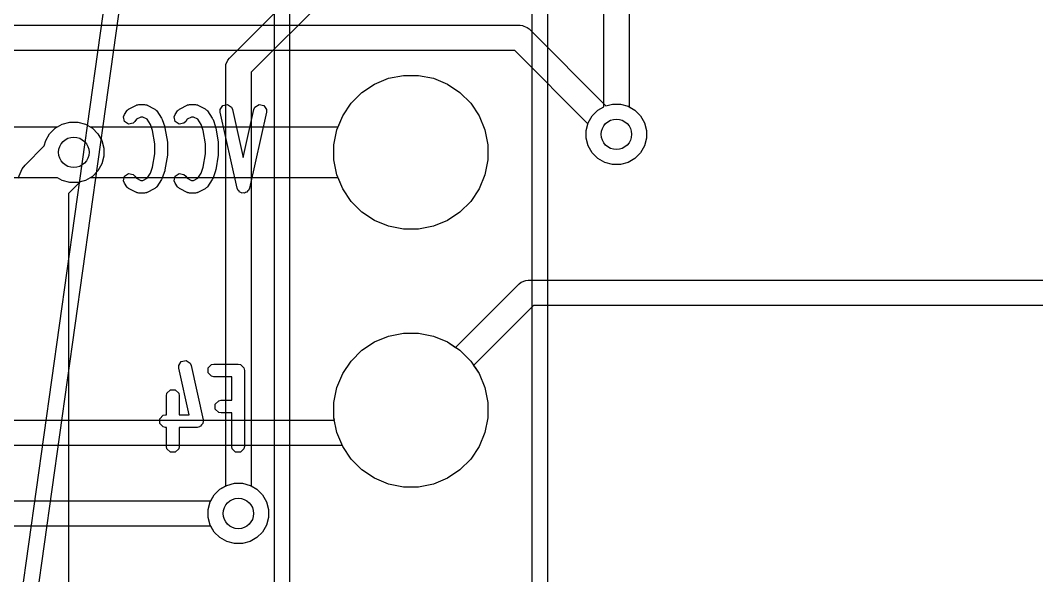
# Model space of a CAD drawing. Header units: millimetres. Extents: x 14 to 286, y -133 to -45.
# Drawn here: x 138.67 to 148.69, y -71.6 to -66.13 of the extents above; entities that cross this region are included whole.
import ezdxf

# ---------------------------------------------------------------- set-up
doc = ezdxf.new("R2010")
doc.units = ezdxf.units.MM
for name, color, linetype, true_color in [('B.Cu', 153, 'CONTINUOUS', 0x4d7fc4), ('B.Mask', 4, 'CONTINUOUS', 0x02ffee), ('B.Silkscreen', 31, 'CONTINUOUS', 0xe8b2a7), ('F.Cu', 13, 'CONTINUOUS', 0xc83434), ('F.Mask', 201, 'CONTINUOUS', 0xd864ff), ('User.Drawings', 9, 'CONTINUOUS', 0xc2c2c2)]:
    doc.layers.add(name, color=color, linetype=linetype, true_color=true_color)

msp = doc.modelspace()

# ---------------------------------------------------------------- linework, layer by layer
at = {"layer": 'B.Cu', "linetype": 'CONTINUOUS'}
for p, q in [((144.4196, -66.981522), (144.4196, -62.0598)), ((144.6696, -62.111576), (144.6696, -66.981522)), ((140.731412, -66.501812), (141.902467, -65.330756)), ((142.079243, -65.507532), (140.9448, -66.641976)), ((140.6948, -66.5902), (140.697202, -66.565814)), ((140.6948, -70.717422), (140.6948, -66.5902)), ((140.697202, -66.565814), (140.715866, -66.520754)), ((140.715866, -66.520754), (140.715871, -66.520748)), ((140.715871, -66.520748), (140.731412, -66.501812)), ((140.9448, -66.641976), (140.9448, -70.717422)), ((142.298803, -66.700811), (142.445311, -66.671669)), ((142.445311, -66.671669), (142.594689, -66.671669)), ((142.594689, -66.671669), (142.741197, -66.700811)), ((142.036592, -66.840966), (142.160796, -66.757976)), ((142.160796, -66.757976), (142.298803, -66.700811)), ((142.741197, -66.700811), (142.879204, -66.757976)), ((142.879204, -66.757976), (143.003408, -66.840966)), ((141.930966, -66.946592), (142.036592, -66.840966)), ((143.003408, -66.840966), (143.109034, -66.946592)), ((141.847976, -67.070796), (141.930966, -66.946592)), ((143.109034, -66.946592), (143.192024, -67.070796)), ((144.361972, -67.014794), (144.4196, -66.981522)), ((144.6696, -66.981522), (144.727228, -67.014794)), ((141.790811, -67.208803), (141.847976, -67.070796)), ((143.192024, -67.070796), (143.249189, -67.208803)), ((144.267436, -67.137995), (144.306594, -67.070172)), ((144.306594, -67.070172), (144.361972, -67.014794)), ((144.727228, -67.014794), (144.782606, -67.070172)), ((144.782606, -67.070172), (144.821764, -67.137995)), ((138.960294, -67.247372), (139.015672, -67.191994)), ((139.015672, -67.191994), (139.083495, -67.152836)), ((139.083495, -67.152836), (139.159142, -67.132567)), ((139.159142, -67.132567), (139.237458, -67.132567)), ((139.237458, -67.132567), (139.313105, -67.152836)), ((139.313105, -67.152836), (139.380928, -67.191994)), ((139.380928, -67.191994), (139.436306, -67.247372)), ((144.247167, -67.213642), (144.267436, -67.137995)), ((144.821764, -67.137995), (144.842033, -67.213642)), ((138.921136, -67.315195), (138.960294, -67.247372)), ((139.436306, -67.247372), (139.475464, -67.315195)), ((141.761669, -67.355311), (141.790811, -67.208803)), ((143.249189, -67.208803), (143.278331, -67.355311)), ((144.247167, -67.291958), (144.247167, -67.213642)), ((144.267436, -67.367605), (144.247167, -67.291958)), ((144.842033, -67.291958), (144.821764, -67.367605)), ((144.842033, -67.213642), (144.842033, -67.291958)), ((138.719223, -67.555523), (138.907075, -67.36767)), ((138.907075, -67.36767), (138.921136, -67.315195)), ((139.475464, -67.315195), (139.495733, -67.390842)), ((139.495733, -67.390842), (139.495733, -67.469158)), ((141.761669, -67.504689), (141.761669, -67.355311)), ((143.278331, -67.355311), (143.278331, -67.504689)), ((144.306594, -67.435428), (144.267436, -67.367605)), ((144.821764, -67.367605), (144.782606, -67.435428)), ((139.495733, -67.469158), (139.475464, -67.544805)), ((144.361972, -67.490806), (144.306594, -67.435428)), ((144.429795, -67.529964), (144.361972, -67.490806)), ((144.727228, -67.490806), (144.659405, -67.529964)), ((144.782606, -67.435428), (144.727228, -67.490806)), ((138.650804, -67.683527), (138.688133, -67.593407)), ((138.688133, -67.593407), (138.688137, -67.593402)), ((138.688137, -67.593402), (138.719223, -67.555523)), ((139.475464, -67.544805), (139.436306, -67.612628)), ((141.790811, -67.651197), (141.761669, -67.504689)), ((143.278331, -67.504689), (143.249189, -67.651197)), ((144.505442, -67.550233), (144.429795, -67.529964)), ((144.583758, -67.550233), (144.505442, -67.550233)), ((144.659405, -67.529964), (144.583758, -67.550233)), ((139.380928, -67.668006), (139.313105, -67.707164)), ((139.436306, -67.612628), (139.380928, -67.668006)), ((141.847976, -67.789204), (141.790811, -67.651197)), ((143.249189, -67.651197), (143.192024, -67.789204)), ((139.260629, -67.721224), (139.146, -67.835854)), ((139.313105, -67.707164), (139.260629, -67.721224)), ((141.930966, -67.913408), (141.847976, -67.789204)), ((143.192024, -67.789204), (143.109034, -67.913408)), ((139.146, -67.835854), (139.146, -87.1818)), ((142.036592, -68.019034), (141.930966, -67.913408)), ((143.109034, -67.913408), (143.003408, -68.019034)), ((142.160796, -68.102024), (142.036592, -68.019034)), ((143.003408, -68.019034), (142.879204, -68.102024)), ((142.298803, -68.159189), (142.160796, -68.102024)), ((142.445311, -68.188331), (142.298803, -68.159189)), ((142.594689, -68.188331), (142.445311, -68.188331)), ((142.741197, -68.159189), (142.594689, -68.188331)), ((142.879204, -68.102024), (142.741197, -68.159189)), ((142.036592, -69.380966), (142.160796, -69.297976)), ((142.160796, -69.297976), (142.298803, -69.240811)), ((142.298803, -69.240811), (142.445311, -69.211669)), ((142.445311, -69.211669), (142.594689, -69.211669)), ((142.594689, -69.211669), (142.741197, -69.240811)), ((142.741197, -69.240811), (142.879204, -69.297976)), ((142.879204, -69.297976), (143.003408, -69.380966)), ((141.930966, -69.486592), (142.036592, -69.380966)), ((143.003408, -69.380966), (143.109034, -69.486592)), ((141.847976, -69.610796), (141.930966, -69.486592)), ((143.109034, -69.486592), (143.192024, -69.610796)), ((141.790811, -69.748803), (141.847976, -69.610796)), ((143.192024, -69.610796), (143.249189, -69.748803)), ((141.761669, -69.895311), (141.790811, -69.748803)), ((143.249189, -69.748803), (143.278331, -69.895311)), ((141.761669, -70.044689), (141.761669, -69.895311)), ((143.278331, -69.895311), (143.278331, -70.044689)), ((141.790811, -70.191197), (141.761669, -70.044689)), ((143.278331, -70.044689), (143.249189, -70.191197)), ((141.847976, -70.329204), (141.790811, -70.191197)), ((143.249189, -70.191197), (143.192024, -70.329204)), ((141.930966, -70.453408), (141.847976, -70.329204)), ((143.192024, -70.329204), (143.109034, -70.453408)), ((142.036592, -70.559034), (141.930966, -70.453408)), ((143.109034, -70.453408), (143.003408, -70.559034)), ((142.160796, -70.642024), (142.036592, -70.559034)), ((143.003408, -70.559034), (142.879204, -70.642024)), ((142.298803, -70.699189), (142.160796, -70.642024)), ((142.445311, -70.728331), (142.298803, -70.699189)), ((142.741197, -70.699189), (142.594689, -70.728331)), ((142.879204, -70.642024), (142.741197, -70.699189)), ((140.581794, -70.806072), (140.637172, -70.750694)), ((140.637172, -70.750694), (140.6948, -70.717422)), ((140.9448, -70.717422), (141.002428, -70.750694)), ((141.002428, -70.750694), (141.057806, -70.806072)), ((142.594689, -70.728331), (142.445311, -70.728331)), ((140.522367, -70.949542), (140.542636, -70.873895)), ((140.542636, -70.873895), (140.581794, -70.806072)), ((141.057806, -70.806072), (141.096964, -70.873895)), ((141.096964, -70.873895), (141.117233, -70.949542)), ((140.522367, -71.027858), (140.522367, -70.949542)), ((141.117233, -70.949542), (141.117233, -71.027858)), ((140.542636, -71.103505), (140.522367, -71.027858)), ((141.117233, -71.027858), (141.096964, -71.103505)), ((140.581794, -71.171328), (140.542636, -71.103505)), ((140.637172, -71.226706), (140.581794, -71.171328)), ((141.057806, -71.171328), (141.002428, -71.226706)), ((141.096964, -71.103505), (141.057806, -71.171328)), ((140.704995, -71.265864), (140.637172, -71.226706)), ((140.780642, -71.286133), (140.704995, -71.265864)), ((140.858958, -71.286133), (140.780642, -71.286133)), ((140.934605, -71.265864), (140.858958, -71.286133)), ((141.002428, -71.226706), (140.934605, -71.265864))]:
    msp.add_line(p, q, dxfattribs=at)
at = {"layer": 'B.Cu'}
for centre in [(144.5446, -67.2528), (139.1983, -67.43), (140.8198, -70.9887)]:
    msp.add_circle(centre, 0.15, dxfattribs=at)
at = {"layer": 'B.Mask', "linetype": 'CONTINUOUS'}
for p, q in [((142.298803, -66.700811), (142.445311, -66.671669)), ((142.445311, -66.671669), (142.594689, -66.671669)), ((142.594689, -66.671669), (142.741197, -66.700811)), ((142.036592, -66.840966), (142.160796, -66.757976)), ((142.160796, -66.757976), (142.298803, -66.700811)), ((142.741197, -66.700811), (142.879204, -66.757976)), ((142.879204, -66.757976), (143.003408, -66.840966)), ((141.930966, -66.946592), (142.036592, -66.840966)), ((143.003408, -66.840966), (143.109034, -66.946592)), ((141.847976, -67.070796), (141.930966, -66.946592)), ((143.109034, -66.946592), (143.192024, -67.070796)), ((141.790811, -67.208803), (141.847976, -67.070796)), ((143.192024, -67.070796), (143.249189, -67.208803)), ((141.761669, -67.355311), (141.790811, -67.208803)), ((143.249189, -67.208803), (143.278331, -67.355311)), ((141.761669, -67.504689), (141.761669, -67.355311)), ((143.278331, -67.355311), (143.278331, -67.504689)), ((141.790811, -67.651197), (141.761669, -67.504689)), ((143.278331, -67.504689), (143.249189, -67.651197)), ((141.847976, -67.789204), (141.790811, -67.651197)), ((143.249189, -67.651197), (143.192024, -67.789204)), ((141.930966, -67.913408), (141.847976, -67.789204)), ((143.192024, -67.789204), (143.109034, -67.913408)), ((142.036592, -68.019034), (141.930966, -67.913408)), ((143.109034, -67.913408), (143.003408, -68.019034)), ((142.160796, -68.102024), (142.036592, -68.019034)), ((143.003408, -68.019034), (142.879204, -68.102024)), ((142.298803, -68.159189), (142.160796, -68.102024)), ((142.445311, -68.188331), (142.298803, -68.159189)), ((142.594689, -68.188331), (142.445311, -68.188331)), ((142.741197, -68.159189), (142.594689, -68.188331)), ((142.879204, -68.102024), (142.741197, -68.159189)), ((142.036592, -69.380966), (142.160796, -69.297976)), ((142.160796, -69.297976), (142.298803, -69.240811)), ((142.298803, -69.240811), (142.445311, -69.211669)), ((142.445311, -69.211669), (142.594689, -69.211669)), ((142.594689, -69.211669), (142.741197, -69.240811)), ((142.741197, -69.240811), (142.879204, -69.297976)), ((142.879204, -69.297976), (143.003408, -69.380966)), ((141.930966, -69.486592), (142.036592, -69.380966)), ((143.003408, -69.380966), (143.109034, -69.486592)), ((141.847976, -69.610796), (141.930966, -69.486592)), ((143.109034, -69.486592), (143.192024, -69.610796)), ((141.790811, -69.748803), (141.847976, -69.610796)), ((143.192024, -69.610796), (143.249189, -69.748803)), ((141.761669, -69.895311), (141.790811, -69.748803)), ((143.249189, -69.748803), (143.278331, -69.895311)), ((141.761669, -70.044689), (141.761669, -69.895311)), ((143.278331, -69.895311), (143.278331, -70.044689)), ((141.790811, -70.191197), (141.761669, -70.044689)), ((143.278331, -70.044689), (143.249189, -70.191197)), ((141.847976, -70.329204), (141.790811, -70.191197)), ((143.249189, -70.191197), (143.192024, -70.329204)), ((141.930966, -70.453408), (141.847976, -70.329204)), ((143.192024, -70.329204), (143.109034, -70.453408)), ((142.036592, -70.559034), (141.930966, -70.453408)), ((143.109034, -70.453408), (143.003408, -70.559034)), ((142.160796, -70.642024), (142.036592, -70.559034)), ((143.003408, -70.559034), (142.879204, -70.642024)), ((142.298803, -70.699189), (142.160796, -70.642024)), ((142.445311, -70.728331), (142.298803, -70.699189)), ((142.741197, -70.699189), (142.594689, -70.728331)), ((142.879204, -70.642024), (142.741197, -70.699189)), ((142.594689, -70.728331), (142.445311, -70.728331))]:
    msp.add_line(p, q, dxfattribs=at)
at = {"layer": 'B.Silkscreen', "linetype": 'CONTINUOUS'}
for p, q in [((141.175, -89.02), (141.175, -56)), ((141.325, -58.615), (141.325, -88.945)), ((143.715, -88.945), (143.715, -58.615)), ((143.865, -58.615), (143.865, -89.02)), ((142.298803, -66.700811), (142.445311, -66.671669)), ((142.445311, -66.671669), (142.594689, -66.671669)), ((142.594689, -66.671669), (142.741197, -66.700811)), ((142.036592, -66.840966), (142.160796, -66.757976)), ((142.160796, -66.757976), (142.298803, -66.700811)), ((142.741197, -66.700811), (142.879204, -66.757976)), ((142.879204, -66.757976), (143.003408, -66.840966)), ((141.930966, -66.946592), (142.036592, -66.840966)), ((143.003408, -66.840966), (143.109034, -66.946592)), ((139.74491, -67.000276), (139.81634, -66.964562)), ((139.81634, -66.964562), (139.819358, -66.963735)), ((139.819358, -66.963735), (139.820372, -66.962722)), ((139.820372, -66.962722), (139.830193, -66.960768)), ((139.830193, -66.960768), (139.83986, -66.958121)), ((139.83986, -66.958121), (139.84122, -66.958574)), ((139.84122, -66.958574), (139.84429, -66.957964)), ((139.84429, -66.957964), (139.891909, -66.957964)), ((139.891909, -66.957964), (139.89498, -66.958574)), ((139.89498, -66.958574), (139.896339, -66.958122)), ((139.896339, -66.958122), (139.905999, -66.960767)), ((139.905999, -66.960767), (139.915827, -66.962722)), ((139.915827, -66.962722), (139.91684, -66.963735)), ((139.91684, -66.963735), (139.91986, -66.964562)), ((139.91986, -66.964562), (139.991288, -67.000276)), ((140.24491, -67.000276), (140.31634, -66.964562)), ((140.31634, -66.964562), (140.319358, -66.963735)), ((140.319358, -66.963735), (140.320372, -66.962722)), ((140.320372, -66.962722), (140.330193, -66.960768)), ((140.330193, -66.960768), (140.33986, -66.958121)), ((140.33986, -66.958121), (140.34122, -66.958574)), ((140.34122, -66.958574), (140.34429, -66.957964)), ((140.34429, -66.957964), (140.391909, -66.957964)), ((140.391909, -66.957964), (140.39498, -66.958574)), ((140.39498, -66.958574), (140.396339, -66.958122)), ((140.396339, -66.958122), (140.405999, -66.960767)), ((140.405999, -66.960767), (140.415827, -66.962722)), ((140.415827, -66.962722), (140.41684, -66.963735)), ((140.41684, -66.963735), (140.41986, -66.964562)), ((140.41986, -66.964562), (140.491288, -67.000276)), ((140.639876, -67.009642), (140.665558, -66.969286)), ((140.665558, -66.969286), (140.712254, -66.958908)), ((140.712254, -66.958908), (140.75261, -66.98459)), ((140.75261, -66.98459), (140.762444, -67.006906)), ((140.973753, -67.006906), (140.983586, -66.98459)), ((140.983586, -66.98459), (141.023942, -66.958909)), ((141.023942, -66.958909), (141.070639, -66.969286)), ((141.070639, -66.969286), (141.09632, -67.009642)), ((141.847976, -67.070796), (141.930966, -66.946592)), ((143.109034, -66.946592), (143.192024, -67.070796)), ((139.68774, -67.079764), (139.697049, -67.057224)), ((139.697122, -67.126669), (139.68774, -67.079764)), ((139.697049, -67.057224), (139.720858, -67.021509)), ((139.720858, -67.021509), (139.724902, -67.017456)), ((139.724902, -67.017456), (139.725645, -67.015228)), ((139.725645, -67.015228), (139.732212, -67.01013)), ((139.732212, -67.01013), (139.738084, -67.004247)), ((139.738084, -67.004247), (139.740387, -67.003786)), ((139.740387, -67.003786), (139.74491, -67.000276)), ((139.859045, -67.082964), (139.815657, -67.104657)), ((139.877154, -67.082964), (139.859045, -67.082964)), ((139.92054, -67.104657), (139.877154, -67.082964)), ((139.991288, -67.000276), (139.995812, -67.003787)), ((139.995812, -67.003787), (139.998114, -67.004248)), ((139.998114, -67.004248), (140.003982, -67.010128)), ((140.003982, -67.010128), (140.010553, -67.015228)), ((140.010553, -67.015228), (140.011295, -67.017456)), ((140.011295, -67.017456), (140.01534, -67.021509)), ((140.01534, -67.021509), (140.062959, -67.092939)), ((140.062959, -67.092939), (140.066129, -67.100616)), ((140.18774, -67.079764), (140.197049, -67.057224)), ((140.197122, -67.126669), (140.18774, -67.079764)), ((140.197049, -67.057224), (140.220858, -67.021509)), ((140.220858, -67.021509), (140.224902, -67.017456)), ((140.224902, -67.017456), (140.225645, -67.015228)), ((140.225645, -67.015228), (140.232212, -67.01013)), ((140.232212, -67.01013), (140.238084, -67.004247)), ((140.238084, -67.004247), (140.240387, -67.003786)), ((140.240387, -67.003786), (140.24491, -67.000276)), ((140.359045, -67.082964), (140.315657, -67.104657)), ((140.377154, -67.082964), (140.359045, -67.082964)), ((140.42054, -67.104657), (140.377154, -67.082964)), ((140.491288, -67.000276), (140.495812, -67.003787)), ((140.495812, -67.003787), (140.498114, -67.004248)), ((140.498114, -67.004248), (140.503982, -67.010128)), ((140.503982, -67.010128), (140.510553, -67.015228)), ((140.510553, -67.015228), (140.511295, -67.017456)), ((140.511295, -67.017456), (140.51534, -67.021509)), ((140.51534, -67.021509), (140.562959, -67.092939)), ((140.562959, -67.092939), (140.566129, -67.100616)), ((140.64042, -67.034022), (140.639876, -67.009642)), ((140.807087, -67.784022), (140.64042, -67.034022)), ((140.762444, -67.006906), (140.868098, -67.482351)), ((140.868098, -67.482351), (140.973753, -67.006906)), ((141.095777, -67.034022), (140.929111, -67.784022)), ((141.09632, -67.009642), (141.095777, -67.034022)), ((141.790811, -67.208803), (141.847976, -67.070796)), ((143.192024, -67.070796), (143.249189, -67.208803)), ((139.736924, -67.153204), (139.697122, -67.126669)), ((139.783829, -67.143822), (139.736924, -67.153204)), ((139.801055, -67.12656), (139.783829, -67.143822)), ((139.815657, -67.104657), (139.801055, -67.12656)), ((139.954309, -67.15531), (139.92054, -67.104657)), ((139.973922, -67.214148), (139.954309, -67.15531)), ((140.066129, -67.100616), (140.070249, -67.107842)), ((140.070249, -67.107842), (140.094059, -67.17927)), ((140.094059, -67.17927), (140.094674, -67.184155)), ((140.094674, -67.184155), (140.096416, -67.18876)), ((140.096416, -67.18876), (140.120225, -67.331617)), ((140.236924, -67.153204), (140.197122, -67.126669)), ((140.283829, -67.143822), (140.236924, -67.153204)), ((140.301055, -67.12656), (140.283829, -67.143822)), ((140.315657, -67.104657), (140.301055, -67.12656)), ((140.454309, -67.15531), (140.42054, -67.104657)), ((140.473922, -67.214148), (140.454309, -67.15531)), ((140.566129, -67.100616), (140.570249, -67.107842)), ((140.570249, -67.107842), (140.594059, -67.17927)), ((140.594059, -67.17927), (140.594674, -67.184155)), ((140.594674, -67.184155), (140.596416, -67.18876)), ((140.596416, -67.18876), (140.620225, -67.331617)), ((139.996075, -67.347065), (139.973922, -67.214148)), ((140.496075, -67.347065), (140.473922, -67.214148)), ((141.761669, -67.355311), (141.790811, -67.208803)), ((143.249189, -67.208803), (143.278331, -67.355311)), ((139.996075, -67.443861), (139.996075, -67.347065)), ((140.120225, -67.331617), (140.120062, -67.336804)), ((140.120062, -67.336804), (140.121075, -67.341892)), ((140.121075, -67.341892), (140.121075, -67.449035)), ((140.496075, -67.443861), (140.496075, -67.347065)), ((140.620225, -67.331617), (140.620062, -67.336804)), ((140.620062, -67.336804), (140.621075, -67.341892)), ((140.621075, -67.341892), (140.621075, -67.449035)), ((141.761669, -67.504689), (141.761669, -67.355311)), ((143.278331, -67.355311), (143.278331, -67.504689)), ((139.973922, -67.576779), (139.996075, -67.443861)), ((140.120225, -67.45931), (140.096416, -67.602167)), ((140.121075, -67.449035), (140.120062, -67.454122)), ((140.120062, -67.454122), (140.120225, -67.45931)), ((140.473922, -67.576779), (140.496075, -67.443861)), ((140.620225, -67.45931), (140.596416, -67.602167)), ((140.621075, -67.449035), (140.620062, -67.454122)), ((140.620062, -67.454122), (140.620225, -67.45931)), ((139.954309, -67.635617), (139.973922, -67.576779)), ((140.454309, -67.635617), (140.473922, -67.576779)), ((141.790811, -67.651197), (141.761669, -67.504689)), ((143.278331, -67.504689), (143.249189, -67.651197)), ((139.68774, -67.711162), (139.697122, -67.664257)), ((139.697122, -67.664257), (139.736925, -67.637723)), ((139.736925, -67.637723), (139.78383, -67.647105)), ((139.78383, -67.647105), (139.801056, -67.664367)), ((139.801056, -67.664367), (139.815657, -67.68627)), ((139.815657, -67.68627), (139.859045, -67.707964)), ((139.877154, -67.707964), (139.92054, -67.68627)), ((139.92054, -67.68627), (139.954309, -67.635617)), ((140.066131, -67.690307), (140.062959, -67.697989)), ((140.070249, -67.683085), (140.066131, -67.690307)), ((140.094059, -67.611656), (140.070249, -67.683085)), ((140.094674, -67.606772), (140.094059, -67.611656)), ((140.096416, -67.602167), (140.094674, -67.606772)), ((140.18774, -67.711162), (140.197122, -67.664257)), ((140.197122, -67.664257), (140.236925, -67.637723)), ((140.236925, -67.637723), (140.28383, -67.647105)), ((140.28383, -67.647105), (140.301056, -67.664367)), ((140.301056, -67.664367), (140.315657, -67.68627)), ((140.315657, -67.68627), (140.359045, -67.707964)), ((140.377154, -67.707964), (140.42054, -67.68627)), ((140.42054, -67.68627), (140.454309, -67.635617)), ((140.566131, -67.690307), (140.562959, -67.697989)), ((140.570249, -67.683085), (140.566131, -67.690307)), ((140.594059, -67.611656), (140.570249, -67.683085)), ((140.594674, -67.606772), (140.594059, -67.611656)), ((140.596416, -67.602167), (140.594674, -67.606772)), ((141.847976, -67.789204), (141.790811, -67.651197)), ((143.249189, -67.651197), (143.192024, -67.789204)), ((139.697048, -67.733703), (139.68774, -67.711162)), ((139.720857, -67.769418), (139.697048, -67.733703)), ((139.724902, -67.773471), (139.720857, -67.769418)), ((139.725645, -67.7757), (139.724902, -67.773471)), ((139.732212, -67.780797), (139.725645, -67.7757)), ((139.738083, -67.78668), (139.732212, -67.780797)), ((139.740385, -67.78714), (139.738083, -67.78668)), ((139.74491, -67.790652), (139.740385, -67.78714)), ((139.81634, -67.826366), (139.74491, -67.790652)), ((139.859045, -67.707964), (139.877154, -67.707964)), ((139.991288, -67.790652), (139.91986, -67.826366)), ((139.995812, -67.78714), (139.991288, -67.790652)), ((139.998114, -67.78668), (139.995812, -67.78714)), ((140.003982, -67.780799), (139.998114, -67.78668)), ((140.010553, -67.7757), (140.003982, -67.780799)), ((140.011295, -67.773471), (140.010553, -67.7757)), ((140.01534, -67.769419), (140.011295, -67.773471)), ((140.062959, -67.697989), (140.01534, -67.769419)), ((140.197048, -67.733703), (140.18774, -67.711162)), ((140.220857, -67.769418), (140.197048, -67.733703)), ((140.224902, -67.773471), (140.220857, -67.769418)), ((140.225645, -67.7757), (140.224902, -67.773471)), ((140.232212, -67.780797), (140.225645, -67.7757)), ((140.238083, -67.78668), (140.232212, -67.780797)), ((140.240385, -67.78714), (140.238083, -67.78668)), ((140.24491, -67.790652), (140.240385, -67.78714)), ((140.31634, -67.826366), (140.24491, -67.790652)), ((140.359045, -67.707964), (140.377154, -67.707964)), ((140.491288, -67.790652), (140.41986, -67.826366)), ((140.495812, -67.78714), (140.491288, -67.790652)), ((140.498114, -67.78668), (140.495812, -67.78714)), ((140.503982, -67.780799), (140.498114, -67.78668)), ((140.510553, -67.7757), (140.503982, -67.780799)), ((140.511295, -67.773471), (140.510553, -67.7757)), ((140.51534, -67.769419), (140.511295, -67.773471)), ((140.562959, -67.697989), (140.51534, -67.769419)), ((140.81692, -67.806338), (140.807087, -67.784022)), ((140.929111, -67.784022), (140.919277, -67.806338)), ((141.930966, -67.913408), (141.847976, -67.789204)), ((143.192024, -67.789204), (143.109034, -67.913408)), ((139.819358, -67.827192), (139.81634, -67.826366)), ((139.820372, -67.828206), (139.819358, -67.827192)), ((139.830193, -67.830159), (139.820372, -67.828206)), ((139.83986, -67.832807), (139.830193, -67.830159)), ((139.84122, -67.832353), (139.83986, -67.832807)), ((139.84429, -67.832964), (139.84122, -67.832353)), ((139.891909, -67.832964), (139.84429, -67.832964)), ((139.89498, -67.832353), (139.891909, -67.832964)), ((139.896339, -67.832806), (139.89498, -67.832353)), ((139.905999, -67.83016), (139.896339, -67.832806)), ((139.915827, -67.828206), (139.905999, -67.83016)), ((139.91684, -67.827192), (139.915827, -67.828206)), ((139.91986, -67.826366), (139.91684, -67.827192)), ((140.319358, -67.827192), (140.31634, -67.826366)), ((140.320372, -67.828206), (140.319358, -67.827192)), ((140.330193, -67.830159), (140.320372, -67.828206)), ((140.33986, -67.832807), (140.330193, -67.830159)), ((140.34122, -67.832353), (140.33986, -67.832807)), ((140.34429, -67.832964), (140.34122, -67.832353)), ((140.391909, -67.832964), (140.34429, -67.832964)), ((140.39498, -67.832353), (140.391909, -67.832964)), ((140.396339, -67.832806), (140.39498, -67.832353)), ((140.405999, -67.83016), (140.396339, -67.832806)), ((140.415827, -67.828206), (140.405999, -67.83016)), ((140.41684, -67.827192), (140.415827, -67.828206)), ((140.41986, -67.826366), (140.41684, -67.827192)), ((140.826273, -67.81229), (140.81692, -67.806338)), ((140.832225, -67.821642), (140.826273, -67.81229)), ((140.845662, -67.824628), (140.832225, -67.821642)), ((140.857276, -67.832019), (140.845662, -67.824628)), ((140.868096, -67.829614), (140.857276, -67.832019)), ((140.878921, -67.83202), (140.868096, -67.829614)), ((140.890536, -67.824627), (140.878921, -67.83202)), ((140.903973, -67.821642), (140.890536, -67.824627)), ((140.909924, -67.812289), (140.903973, -67.821642)), ((140.919277, -67.806338), (140.909924, -67.812289)), ((142.036592, -68.019034), (141.930966, -67.913408)), ((143.109034, -67.913408), (143.003408, -68.019034)), ((142.160796, -68.102024), (142.036592, -68.019034)), ((143.003408, -68.019034), (142.879204, -68.102024)), ((142.298803, -68.159189), (142.160796, -68.102024)), ((142.445311, -68.188331), (142.298803, -68.159189)), ((142.594689, -68.188331), (142.445311, -68.188331)), ((142.741197, -68.159189), (142.594689, -68.188331)), ((142.879204, -68.102024), (142.741197, -68.159189)), ((142.036592, -69.380966), (142.160796, -69.297976)), ((142.160796, -69.297976), (142.298803, -69.240811)), ((142.298803, -69.240811), (142.445311, -69.211669)), ((142.445311, -69.211669), (142.594689, -69.211669)), ((142.594689, -69.211669), (142.741197, -69.240811)), ((142.741197, -69.240811), (142.879204, -69.297976)), ((142.879204, -69.297976), (143.003408, -69.380966)), ((141.930966, -69.486592), (142.036592, -69.380966)), ((143.003408, -69.380966), (143.109034, -69.486592)), ((140.231567, -69.531927), (140.257249, -69.491572)), ((140.257249, -69.491572), (140.303946, -69.481194)), ((140.303946, -69.481194), (140.344301, -69.506876)), ((141.847976, -69.610796), (141.930966, -69.486592)), ((143.109034, -69.486592), (143.192024, -69.610796)), ((140.232111, -69.556308), (140.231567, -69.531927)), ((140.334256, -70.015964), (140.232111, -69.556308)), ((140.344301, -69.506876), (140.354135, -69.529192)), ((140.354135, -69.529192), (140.473182, -70.064906)), ((140.521095, -69.554546), (140.554919, -69.520722)), ((140.521095, -69.602382), (140.521095, -69.554546)), ((140.554919, -69.520722), (140.578837, -69.515964)), ((140.578837, -69.515964), (140.816932, -69.515964)), ((140.816932, -69.515964), (140.84085, -69.520722)), ((140.84085, -69.520722), (140.874674, -69.554546)), ((140.874674, -69.554546), (140.879432, -69.578464)), ((140.879432, -69.578464), (140.879432, -70.328464)), ((140.554919, -69.636206), (140.521095, -69.602382)), ((140.578837, -69.640964), (140.554919, -69.636206)), ((140.754432, -69.640964), (140.578837, -69.640964)), ((140.754432, -69.873107), (140.754432, -69.640964)), ((141.790811, -69.748803), (141.847976, -69.610796)), ((143.192024, -69.610796), (143.249189, -69.748803)), ((140.116333, -69.804546), (140.150157, -69.770722)), ((140.150157, -69.770722), (140.197993, -69.770722)), ((140.197993, -69.770722), (140.231817, -69.804546)), ((141.761669, -69.895311), (141.790811, -69.748803)), ((143.249189, -69.748803), (143.278331, -69.895311)), ((140.111575, -69.828464), (140.116333, -69.804546)), ((140.111575, -70.015964), (140.111575, -69.828464)), ((140.231817, -69.804546), (140.236575, -69.828464)), ((140.236575, -69.828464), (140.236575, -70.015964)), ((140.592523, -69.911689), (140.626347, -69.877865)), ((140.626347, -69.877865), (140.650265, -69.873107)), ((140.650265, -69.873107), (140.754432, -69.873107)), ((141.761669, -70.044689), (141.761669, -69.895311)), ((143.278331, -69.895311), (143.278331, -70.044689)), ((140.592523, -69.959525), (140.592523, -69.911689)), ((140.626347, -69.993349), (140.592523, -69.959525)), ((140.650265, -69.998107), (140.626347, -69.993349)), ((140.754432, -69.998107), (140.650265, -69.998107)), ((140.754432, -70.328464), (140.754432, -69.998107)), ((140.044905, -70.054546), (140.078729, -70.020722)), ((140.044905, -70.102382), (140.044905, -70.054546)), ((140.078729, -70.020722), (140.102647, -70.015964)), ((140.102647, -70.015964), (140.111575, -70.015964)), ((140.236575, -70.015964), (140.334256, -70.015964)), ((140.473726, -70.089287), (140.469912, -70.09528)), ((140.469912, -70.09528), (140.469912, -70.102382)), ((140.473182, -70.064906), (140.473726, -70.089287)), ((141.790811, -70.191197), (141.761669, -70.044689)), ((143.278331, -70.044689), (143.249189, -70.191197)), ((140.078729, -70.136206), (140.044905, -70.102382)), ((140.102647, -70.140964), (140.078729, -70.136206)), ((140.111575, -70.140964), (140.102647, -70.140964)), ((140.111575, -70.328464), (140.111575, -70.140964)), ((140.41217, -70.140964), (140.236575, -70.140964)), ((140.236575, -70.140964), (140.236575, -70.328464)), ((140.436088, -70.136206), (140.41217, -70.140964)), ((140.441111, -70.131182), (140.436088, -70.136206)), ((140.448044, -70.129642), (140.441111, -70.131182)), ((140.457481, -70.114812), (140.448044, -70.129642)), ((140.469912, -70.102382), (140.457481, -70.114812)), ((141.847976, -70.329204), (141.790811, -70.191197)), ((143.249189, -70.191197), (143.192024, -70.329204)), ((140.116333, -70.352382), (140.111575, -70.328464)), ((140.150157, -70.386206), (140.116333, -70.352382)), ((140.197993, -70.386206), (140.150157, -70.386206)), ((140.231817, -70.352382), (140.197993, -70.386206)), ((140.236575, -70.328464), (140.231817, -70.352382)), ((140.75919, -70.352382), (140.754432, -70.328464)), ((140.793014, -70.386206), (140.75919, -70.352382)), ((140.84085, -70.386206), (140.793014, -70.386206)), ((140.874674, -70.352382), (140.84085, -70.386206)), ((140.879432, -70.328464), (140.874674, -70.352382)), ((141.930966, -70.453408), (141.847976, -70.329204)), ((143.192024, -70.329204), (143.109034, -70.453408)), ((142.036592, -70.559034), (141.930966, -70.453408)), ((143.109034, -70.453408), (143.003408, -70.559034)), ((142.160796, -70.642024), (142.036592, -70.559034)), ((143.003408, -70.559034), (142.879204, -70.642024)), ((142.298803, -70.699189), (142.160796, -70.642024)), ((142.445311, -70.728331), (142.298803, -70.699189)), ((142.741197, -70.699189), (142.594689, -70.728331)), ((142.879204, -70.642024), (142.741197, -70.699189)), ((142.594689, -70.728331), (142.445311, -70.728331))]:
    msp.add_line(p, q, dxfattribs=at)
at = {"layer": 'F.Cu', "linetype": 'CONTINUOUS'}
for p, q in [((137.7808, -66.1784), (143.5952, -66.1784)), ((143.5952, -66.1784), (143.619586, -66.180802)), ((143.619586, -66.180802), (143.619587, -66.180802)), ((143.619587, -66.180802), (143.630861, -66.185472)), ((143.630861, -66.185472), (143.664646, -66.199466)), ((143.664646, -66.199466), (143.664651, -66.199471)), ((143.664651, -66.199471), (143.683588, -66.215012)), ((143.683588, -66.215012), (144.441166, -66.972589)), ((143.543424, -66.4284), (137.832577, -66.4284)), ((144.264389, -67.149366), (143.543424, -66.4284)), ((142.298803, -66.700811), (142.445311, -66.671669)), ((142.445311, -66.671669), (142.594689, -66.671669)), ((142.594689, -66.671669), (142.741197, -66.700811)), ((142.036592, -66.840966), (142.160796, -66.757976)), ((142.160796, -66.757976), (142.298803, -66.700811)), ((142.741197, -66.700811), (142.879204, -66.757976)), ((142.879204, -66.757976), (143.003408, -66.840966)), ((141.930966, -66.946592), (142.036592, -66.840966)), ((143.003408, -66.840966), (143.109034, -66.946592)), ((141.847976, -67.070796), (141.930966, -66.946592)), ((143.109034, -66.946592), (143.192024, -67.070796)), ((144.441166, -66.972589), (144.505442, -66.955367)), ((144.505442, -66.955367), (144.583758, -66.955367)), ((144.583758, -66.955367), (144.659405, -66.975636)), ((144.659405, -66.975636), (144.727228, -67.014794)), ((141.802742, -67.18), (141.847976, -67.070796)), ((143.192024, -67.070796), (143.249189, -67.208803)), ((144.727228, -67.014794), (144.782606, -67.070172)), ((144.782606, -67.070172), (144.821764, -67.137995)), ((133.3694, -67.18), (139.036446, -67.18)), ((139.036446, -67.18), (139.083495, -67.152836)), ((139.083495, -67.152836), (139.159142, -67.132567)), ((139.159142, -67.132567), (139.237458, -67.132567)), ((139.237458, -67.132567), (139.313105, -67.152836)), ((139.313105, -67.152836), (139.360154, -67.18)), ((139.360154, -67.18), (141.802742, -67.18)), ((144.247167, -67.213642), (144.264389, -67.149366)), ((144.821764, -67.137995), (144.842033, -67.213642)), ((143.249189, -67.208803), (143.278331, -67.355311)), ((144.247167, -67.291958), (144.247167, -67.213642)), ((144.267436, -67.367605), (144.247167, -67.291958)), ((144.842033, -67.291958), (144.821764, -67.367605)), ((144.842033, -67.213642), (144.842033, -67.291958)), ((143.278331, -67.355311), (143.278331, -67.504689)), ((144.306594, -67.435428), (144.267436, -67.367605)), ((144.821764, -67.367605), (144.782606, -67.435428)), ((144.361972, -67.490806), (144.306594, -67.435428)), ((144.429795, -67.529964), (144.361972, -67.490806)), ((144.727228, -67.490806), (144.659405, -67.529964)), ((144.782606, -67.435428), (144.727228, -67.490806)), ((143.278331, -67.504689), (143.249189, -67.651197)), ((144.505442, -67.550233), (144.429795, -67.529964)), ((144.583758, -67.550233), (144.505442, -67.550233)), ((144.659405, -67.529964), (144.583758, -67.550233)), ((139.036446, -67.68), (133.472954, -67.68)), ((139.083495, -67.707164), (139.036446, -67.68)), ((139.360154, -67.68), (139.313105, -67.707164)), ((141.802742, -67.68), (139.360154, -67.68)), ((141.847976, -67.789204), (141.802742, -67.68)), ((143.249189, -67.651197), (143.192024, -67.789204)), ((139.159142, -67.727433), (139.083495, -67.707164)), ((139.237458, -67.727433), (139.159142, -67.727433)), ((139.313105, -67.707164), (139.237458, -67.727433)), ((141.930966, -67.913408), (141.847976, -67.789204)), ((143.192024, -67.789204), (143.109034, -67.913408)), ((142.036592, -68.019034), (141.930966, -67.913408)), ((143.109034, -67.913408), (143.003408, -68.019034)), ((142.160796, -68.102024), (142.036592, -68.019034)), ((143.003408, -68.019034), (142.879204, -68.102024)), ((142.298803, -68.159189), (142.160796, -68.102024)), ((142.445311, -68.188331), (142.298803, -68.159189)), ((142.594689, -68.188331), (142.445311, -68.188331)), ((142.741197, -68.159189), (142.594689, -68.188331)), ((142.879204, -68.102024), (142.741197, -68.159189)), ((143.606054, -68.710566), (143.651113, -68.691902)), ((143.651113, -68.691902), (143.651114, -68.691902)), ((143.651114, -68.691902), (143.6755, -68.6895)), ((143.6755, -68.6895), (159.285524, -68.6895)), ((142.960756, -69.352467), (143.587112, -68.726111)), ((143.587112, -68.726111), (143.606054, -68.710566)), ((143.727277, -68.9395), (143.137532, -69.529243)), ((159.3373, -68.9395), (143.727277, -68.9395)), ((142.036592, -69.380966), (142.160796, -69.297976)), ((142.160796, -69.297976), (142.298803, -69.240811)), ((142.298803, -69.240811), (142.445311, -69.211669)), ((142.445311, -69.211669), (142.594689, -69.211669)), ((142.594689, -69.211669), (142.741197, -69.240811)), ((142.741197, -69.240811), (142.879204, -69.297976)), ((142.879204, -69.297976), (142.960756, -69.352467)), ((141.930966, -69.486592), (142.036592, -69.380966)), ((141.847976, -69.610796), (141.930966, -69.486592)), ((143.137532, -69.529243), (143.192024, -69.610796)), ((141.790811, -69.748803), (141.847976, -69.610796)), ((143.192024, -69.610796), (143.249189, -69.748803)), ((141.761669, -69.895311), (141.790811, -69.748803)), ((143.249189, -69.748803), (143.278331, -69.895311)), ((141.761669, -70.044689), (141.761669, -69.895311)), ((143.278331, -69.895311), (143.278331, -70.044689)), ((135.640777, -70.07), (141.766704, -70.07)), ((141.766704, -70.07), (141.761669, -70.044689)), ((143.278331, -70.044689), (143.249189, -70.191197)), ((143.249189, -70.191197), (143.192024, -70.329204)), ((141.844164, -70.32), (135.589, -70.32)), ((141.847976, -70.329204), (141.844164, -70.32)), ((141.930966, -70.453408), (141.847976, -70.329204)), ((143.192024, -70.329204), (143.109034, -70.453408)), ((142.036592, -70.559034), (141.930966, -70.453408)), ((143.109034, -70.453408), (143.003408, -70.559034)), ((142.160796, -70.642024), (142.036592, -70.559034)), ((143.003408, -70.559034), (142.879204, -70.642024)), ((140.704995, -70.711536), (140.780642, -70.691267)), ((140.780642, -70.691267), (140.858958, -70.691267)), ((140.858958, -70.691267), (140.934605, -70.711536)), ((142.298803, -70.699189), (142.160796, -70.642024)), ((142.445311, -70.728331), (142.298803, -70.699189)), ((142.741197, -70.699189), (142.594689, -70.728331)), ((142.879204, -70.642024), (142.741197, -70.699189)), ((140.581794, -70.806072), (140.637172, -70.750694)), ((140.637172, -70.750694), (140.704995, -70.711536)), ((140.934605, -70.711536), (141.002428, -70.750694)), ((141.002428, -70.750694), (141.057806, -70.806072)), ((142.594689, -70.728331), (142.445311, -70.728331)), ((128.611177, -70.8637), (140.548522, -70.8637)), ((140.548522, -70.8637), (140.581794, -70.806072)), ((141.057806, -70.806072), (141.096964, -70.873895)), ((141.096964, -70.873895), (141.117233, -70.949542)), ((141.117233, -70.949542), (141.117233, -71.027858)), ((141.117233, -71.027858), (141.096964, -71.103505)), ((140.548522, -71.1137), (128.5594, -71.1137)), ((140.581794, -71.171328), (140.548522, -71.1137)), ((140.637172, -71.226706), (140.581794, -71.171328)), ((141.057806, -71.171328), (141.002428, -71.226706)), ((141.096964, -71.103505), (141.057806, -71.171328)), ((140.704995, -71.265864), (140.637172, -71.226706)), ((140.780642, -71.286133), (140.704995, -71.265864)), ((140.858958, -71.286133), (140.780642, -71.286133)), ((140.934605, -71.265864), (140.858958, -71.286133)), ((141.002428, -71.226706), (140.934605, -71.265864))]:
    msp.add_line(p, q, dxfattribs=at)
at = {"layer": 'F.Cu'}
for centre in [(144.5446, -67.2528), (139.1983, -67.43), (140.8198, -70.9887)]:
    msp.add_circle(centre, 0.15, dxfattribs=at)
at = {"layer": 'F.Mask', "linetype": 'CONTINUOUS'}
for p, q in [((142.298803, -66.700811), (142.445311, -66.671669)), ((142.445311, -66.671669), (142.594689, -66.671669)), ((142.594689, -66.671669), (142.741197, -66.700811)), ((142.036592, -66.840966), (142.160796, -66.757976)), ((142.160796, -66.757976), (142.298803, -66.700811)), ((142.741197, -66.700811), (142.879204, -66.757976)), ((142.879204, -66.757976), (143.003408, -66.840966)), ((141.930966, -66.946592), (142.036592, -66.840966)), ((143.003408, -66.840966), (143.109034, -66.946592)), ((141.847976, -67.070796), (141.930966, -66.946592)), ((143.109034, -66.946592), (143.192024, -67.070796)), ((141.790811, -67.208803), (141.847976, -67.070796)), ((143.192024, -67.070796), (143.249189, -67.208803)), ((141.761669, -67.355311), (141.790811, -67.208803)), ((143.249189, -67.208803), (143.278331, -67.355311)), ((141.761669, -67.504689), (141.761669, -67.355311)), ((143.278331, -67.355311), (143.278331, -67.504689)), ((141.790811, -67.651197), (141.761669, -67.504689)), ((143.278331, -67.504689), (143.249189, -67.651197)), ((141.847976, -67.789204), (141.790811, -67.651197)), ((143.249189, -67.651197), (143.192024, -67.789204)), ((141.930966, -67.913408), (141.847976, -67.789204)), ((143.192024, -67.789204), (143.109034, -67.913408)), ((142.036592, -68.019034), (141.930966, -67.913408)), ((143.109034, -67.913408), (143.003408, -68.019034)), ((142.160796, -68.102024), (142.036592, -68.019034)), ((143.003408, -68.019034), (142.879204, -68.102024)), ((142.298803, -68.159189), (142.160796, -68.102024)), ((142.445311, -68.188331), (142.298803, -68.159189)), ((142.594689, -68.188331), (142.445311, -68.188331)), ((142.741197, -68.159189), (142.594689, -68.188331)), ((142.879204, -68.102024), (142.741197, -68.159189)), ((142.036592, -69.380966), (142.160796, -69.297976)), ((142.160796, -69.297976), (142.298803, -69.240811)), ((142.298803, -69.240811), (142.445311, -69.211669)), ((142.445311, -69.211669), (142.594689, -69.211669)), ((142.594689, -69.211669), (142.741197, -69.240811)), ((142.741197, -69.240811), (142.879204, -69.297976)), ((142.879204, -69.297976), (143.003408, -69.380966)), ((141.930966, -69.486592), (142.036592, -69.380966)), ((143.003408, -69.380966), (143.109034, -69.486592)), ((141.847976, -69.610796), (141.930966, -69.486592)), ((143.109034, -69.486592), (143.192024, -69.610796)), ((141.790811, -69.748803), (141.847976, -69.610796)), ((143.192024, -69.610796), (143.249189, -69.748803)), ((141.761669, -69.895311), (141.790811, -69.748803)), ((143.249189, -69.748803), (143.278331, -69.895311)), ((141.761669, -70.044689), (141.761669, -69.895311)), ((143.278331, -69.895311), (143.278331, -70.044689)), ((141.790811, -70.191197), (141.761669, -70.044689)), ((143.278331, -70.044689), (143.249189, -70.191197)), ((141.847976, -70.329204), (141.790811, -70.191197)), ((143.249189, -70.191197), (143.192024, -70.329204)), ((141.930966, -70.453408), (141.847976, -70.329204)), ((143.192024, -70.329204), (143.109034, -70.453408)), ((142.036592, -70.559034), (141.930966, -70.453408)), ((143.109034, -70.453408), (143.003408, -70.559034)), ((142.160796, -70.642024), (142.036592, -70.559034)), ((143.003408, -70.559034), (142.879204, -70.642024)), ((142.298803, -70.699189), (142.160796, -70.642024)), ((142.445311, -70.728331), (142.298803, -70.699189)), ((142.741197, -70.699189), (142.594689, -70.728331)), ((142.879204, -70.642024), (142.741197, -70.699189)), ((142.594689, -70.728331), (142.445311, -70.728331))]:
    msp.add_line(p, q, dxfattribs=at)
at = {"layer": 'User.Drawings', "linetype": 'CONTINUOUS'}
for p, q in [((138.266754, -74.756039), (140.896819, -56.042152)), ((141.055797, -55.988758), (138.415294, -74.776915))]:
    msp.add_line(p, q, dxfattribs=at)

doc.saveas('drawing.dxf')
